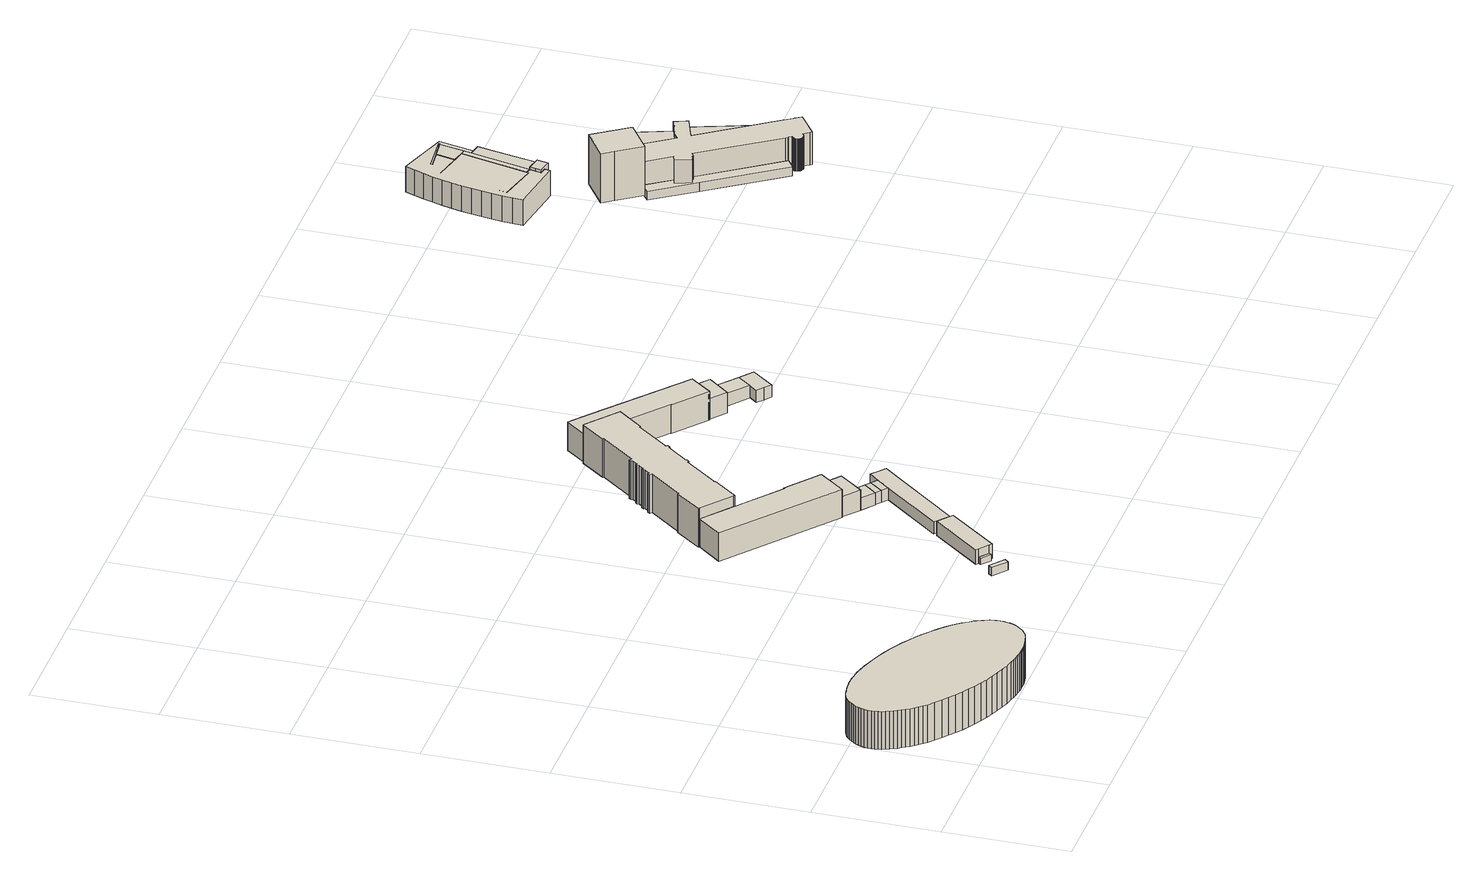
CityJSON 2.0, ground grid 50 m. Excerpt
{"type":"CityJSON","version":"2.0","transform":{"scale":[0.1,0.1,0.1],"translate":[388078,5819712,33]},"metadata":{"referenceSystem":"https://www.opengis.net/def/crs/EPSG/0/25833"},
"CityObjects":{
"building1":{"type":"Building","attributes":{"name":"Bundespräsidialamt","Gemeindeschluessel":"11000001","BezugspunktDach":"2200","function":"31001_3010","measuredHeight":16.16,"storeysAboveGround":4},"address":[{"country":"Germany","locality":"Berlin","thoroughfareNumber":"1 (11)","thoroughfareName":"Spreeweg"}],"geometry":[{"type":"Solid","lod":"1","boundaries":[[[[0,1,2,3,4,5,6,7,8,9,10,11,12,13,14,15,16,17,18,19,20,21,22,23,24,25,26,27,28,29,30,31,32,33,34,35,36,37,38,39,40,41,42,43,44,45,46,47,48,49,50,51,52,53,54,55,56,57,58,59,60,61,62,63,64,65,66,67,68,69,70,71,72,73,74,75,76,77,78,79,80,81,82,83,84,85,86,87,88,89,90,91,92,93,94,95,96,97,98,99,100,101,102,103]],[[104,105,106,107,108,109,110,111,112,113,114,115,116,117,118,119,120,121,122,123,124,125,126,127,128,129,130,131,132,133,134,135,136,137,138,139,140,141,142,143,144,145,146,147,148,149,150,151,152,153,154,155,156,157,158,159,160,161,162,163,164,165,166,167,168,169,170,171,172,173,174,175,176,177,178,179,180,181,182,183,184,185,186,187,188,189,190,191,192,193,194,195,196,197,198,199,200,201,202,203,204,205,206,207]],[[104,207,103,102]],[[105,104,102,101]],[[106,105,101,100]],[[107,106,100,99]],[[108,107,99,98]],[[109,108,98,97]],[[110,109,97,96]],[[111,110,96,95]],[[112,111,95,94]],[[113,112,94,93]],[[114,113,93,92]],[[115,114,92,91]],[[116,115,91,90]],[[117,116,90,89]],[[118,117,89,88]],[[119,118,88,87]],[[120,119,87,86]],[[121,120,86,85]],[[122,121,85,84]],[[123,122,84,83]],[[124,123,83,82]],[[125,124,82,81]],[[126,125,81,80]],[[127,126,80,79]],[[128,127,79,78]],[[129,128,78,77]],[[130,129,77,76]],[[131,130,76,75]],[[132,131,75,74]],[[133,132,74,73]],[[134,133,73,72]],[[135,134,72,71]],[[136,135,71,70]],[[137,136,70,69]],[[138,137,69,68]],[[139,138,68,67]],[[140,139,67,66]],[[141,140,66,65]],[[142,141,65,64]],[[143,142,64,63]],[[144,143,63,62]],[[145,144,62,61]],[[146,145,61,60]],[[147,146,60,59]],[[148,147,59,58]],[[149,148,58,57]],[[150,149,57,56]],[[151,150,56,55]],[[152,151,55,54]],[[153,152,54,53]],[[154,153,53,52]],[[155,154,52,51]],[[156,155,51,50]],[[157,156,50,49]],[[158,157,49,48]],[[159,158,48,47]],[[160,159,47,46]],[[161,160,46,45]],[[162,161,45,44]],[[163,162,44,43]],[[164,163,43,42]],[[165,164,42,41]],[[166,165,41,40]],[[167,166,40,39]],[[168,167,39,38]],[[169,168,38,37]],[[170,169,37,36]],[[171,170,36,35]],[[172,171,35,34]],[[173,172,34,33]],[[174,173,33,32]],[[175,174,32,31]],[[176,175,31,30]],[[177,176,30,29]],[[178,177,29,28]],[[179,178,28,27]],[[180,179,27,26]],[[181,180,26,25]],[[182,181,25,24]],[[183,182,24,23]],[[184,183,23,22]],[[185,184,22,21]],[[186,185,21,20]],[[187,186,20,19]],[[188,187,19,18]],[[189,188,18,17]],[[190,189,17,16]],[[191,190,16,15]],[[192,191,15,14]],[[193,192,14,13]],[[194,193,13,12]],[[195,194,12,11]],[[196,195,11,10]],[[197,196,10,9]],[[198,197,9,8]],[[199,198,8,7]],[[200,199,7,6]],[[201,200,6,5]],[[202,201,5,4]],[[203,202,4,3]],[[204,203,3,2]],[[205,204,2,1]],[[206,205,1,0]],[[207,206,0,103]]]]}]},
"building2":{"type":"Building","attributes":{"Gemeindeschluessel":"11000001","BezugspunktDach":"2200","function":"31001_3011","measuredHeight":3.56,"storeysAboveGround":1},"address":[{"country":"Germany","locality":"Berlin","thoroughfareNumber":"1 (10)","thoroughfareName":"Spreeweg"}],"geometry":[{"type":"Solid","lod":"1","boundaries":[[[[208,209,210,211]],[[212,213,214,215]],[[212,215,211,210]],[[213,212,210,209]],[[214,213,209,208]],[[215,214,208,211]]]]}]},
"building3":{"type":"Building","attributes":{"Gemeindeschluessel":"11000001","BezugspunktDach":"2200","function":"51009_1610","measuredHeight":2.73,"storeysAboveGround":0},"address":[{"country":"Germany","locality":"Berlin"}],"geometry":[{"type":"Solid","lod":"1","boundaries":[[[[216,217,218,219]],[[220,221,222,223]],[[220,223,219,218]],[[221,220,218,217]],[[222,221,217,216]],[[223,222,216,219]]]]}]},
"building4":{"type":"Building","attributes":{"Gemeindeschluessel":"11000001","BezugspunktDach":"2200","function":"31001_3011","measuredHeight":6.16,"storeysAboveGround":2},"address":[{"country":"Germany","locality":"Berlin","thoroughfareNumber":"1 (9)","thoroughfareName":"Spreeweg"}],"geometry":[{"type":"Solid","lod":"1","boundaries":[[[[224,225,226,227,228,229]],[[230,231,232,221,220,233]],[[230,233,229,228]],[[231,230,228,227]],[[232,231,227,226]],[[221,232,226,225]],[[220,221,225,224]],[[233,220,224,229]]]]}]},
"building5":{"type":"Building","attributes":{"Gemeindeschluessel":"11000001","BezugspunktDach":"2200","function":"31001_3070","measuredHeight":6.25,"storeysAboveGround":1},"address":[{"country":"Germany","locality":"Berlin","thoroughfareNumber":"1 (3)","thoroughfareName":"Spreeweg"}],"geometry":[{"type":"Solid","lod":"1","boundaries":[[[[234,235,236,237,238,239,240]],[[241,242,243,244,245,246,247]],[[241,247,240,239]],[[242,241,239,238]],[[243,242,238,237]],[[244,243,237,236]],[[245,244,236,235]],[[246,245,235,234]],[[247,246,234,240]]]]}]},
"building6":{"type":"Building","attributes":{"Gemeindeschluessel":"11000001","BezugspunktDach":"2200","function":"31001_2463","measuredHeight":6.16,"storeysAboveGround":1},"address":[{"country":"Germany","locality":"Berlin","thoroughfareNumber":"1 (5)","thoroughfareName":"Spreeweg"}],"geometry":[{"type":"Solid","lod":"1","boundaries":[[[[248,249,250,251,252]],[[253,254,255,256,257]],[[253,257,252,251]],[[254,253,251,250]],[[255,254,250,249]],[[256,255,249,248]],[[257,256,248,252]]]]}]},
"building7":{"type":"Building","attributes":{"Gemeindeschluessel":"11000001","BezugspunktDach":"2200","function":"51009_1610","measuredHeight":6.15,"storeysAboveGround":0},"address":[{"country":"Germany","locality":"Berlin"}],"geometry":[{"type":"Solid","lod":"1","boundaries":[[[[258,259,249,260,248]],[[261,262,263,264,265]],[[261,265,248,260]],[[262,261,260,249]],[[263,262,249,259]],[[264,263,259,258]],[[265,264,258,248]]]]}]},
"building8":{"type":"Building","attributes":{"Gemeindeschluessel":"11000001","BezugspunktDach":"2200","function":"31001_2463","measuredHeight":6.14,"storeysAboveGround":1},"address":[{"country":"Germany","locality":"Berlin","thoroughfareNumber":"1 (4)","thoroughfareName":"Spreeweg"}],"geometry":[{"type":"Solid","lod":"1","boundaries":[[[[239,266,238,259,267,258]],[[268,263,242,269,241,264]],[[268,264,258,267]],[[263,268,267,259]],[[242,263,259,238]],[[269,242,238,266]],[[241,269,266,239]],[[264,241,239,258]]]]}]},
"building9":{"type":"Building","attributes":{"name":"Schloß Bellevue (Sitz des Bundespräsidenten)","Gemeindeschluessel":"11000001","function":"31001_3031"},"address":[{"country":"Germany","locality":"Berlin","thoroughfareNumber":"1 (13)","thoroughfareName":"Spreeweg"}],"children":["building9-1","building9-2","building9-3","building9-4","building9-5","building9-6"]},
"building9-1":{"type":"BuildingPart","attributes":{"BezugspunktDach":"2200","measuredHeight":13.83,"storeysAboveGround":3},"parents":["building9"],"geometry":[{"type":"MultiSurface","lod":"1","boundaries":[[[270,271,272,273,274,275,276,277,278,279,280]],[[281,282,283,284,285,286,287,288,289,290,291]],[[281,291,280,279]],[[282,281,279,292,293,294,293,295,296]],[[283,282,278,277]],[[284,283,277,276]],[[285,284,276,275]],[[286,285,275,274]],[[287,286,274,273]],[[288,287,273,272]],[[297,298,288,289,288,272,271]],[[290,289,271,270]],[[291,290,270,280]],[[296,295,293,294,278]],[[294,293,292,279]],[[289,288,298,297]]]}]},
"building9-2":{"type":"BuildingPart","attributes":{"BezugspunktDach":"2200","measuredHeight":9.9,"storeysAboveGround":3},"parents":["building9"],"geometry":[{"type":"MultiSurface","lod":"1","boundaries":[[[299,300,301,302,297]],[[287,303,304,305,289]],[[303,287,302,301]],[[304,303,301,300]],[[305,304,300,299]],[[289,305,299,297]],[[287,288,298,302]],[[289,297,298,288]]]}]},
"building9-3":{"type":"BuildingPart","attributes":{"BezugspunktDach":"2200","measuredHeight":10.03,"storeysAboveGround":3},"parents":["building9"],"geometry":[{"type":"MultiSurface","lod":"1","boundaries":[[[306,307,308,309,310]],[[311,312,313,314,315]],[[313,312,308,307]],[[314,313,307,306]],[[315,314,306,310]],[[311,316,317,309]],[[315,310,317,316]],[[311,309,318,319]],[[312,319,318,308,320]]]}]},
"building9-4":{"type":"BuildingPart","attributes":{"BezugspunktDach":"2200","measuredHeight":18.94,"storeysAboveGround":3},"parents":["building9"],"geometry":[{"type":"MultiSurface","lod":"1","boundaries":[[[321,322,323,324,325,326,327,328,329,330,331,332,333,334,335,336,337,338,339,340,341,342,343,344,345,346,347,348,349,350,351,352,353,354,355,356,357,358,359,360,361,362]],[[363,364,365,366,367,368,369,370,371,372,373,374,375,376,377,378,379,380,381,382,383,384,385,386,387,388,389,390,391,392,393,394,395,396,397,398,399,295,293,292,400,401]],[[363,401,362,361]],[[364,363,361,360]],[[365,364,360,359]],[[366,365,359,358]],[[367,366,358,357]],[[368,367,357,356]],[[369,368,356,355]],[[370,369,355,354]],[[371,370,354,353]],[[372,371,353,352]],[[373,372,352,351]],[[374,373,351,350]],[[375,374,350,349]],[[376,375,349,348]],[[377,376,348,347]],[[378,377,347,346]],[[379,378,346,345]],[[380,379,345,344]],[[381,380,344,343]],[[382,381,343,342]],[[383,382,342,341]],[[384,383,341,340]],[[385,384,340,339]],[[402,403,385,339,338]],[[404,405,402,386,338,337]],[[388,387,337,336]],[[389,388,336,335]],[[390,389,335,334]],[[391,390,334,333]],[[392,391,333,332]],[[393,392,332,331]],[[394,393,331,330]],[[395,394,330,329]],[[396,395,329,328]],[[397,396,328,327]],[[398,397,327,326]],[[399,398,326,325]],[[295,399,325,324]],[[293,295,324,323]],[[292,279,294,293,323,322]],[[400,292,322,321]],[[401,400,321,362]],[[386,385,403,402]],[[387,386,402,405,404]],[[293,294,279,292]]]}]},
"building9-5":{"type":"BuildingPart","attributes":{"BezugspunktDach":"2200","measuredHeight":13.76,"storeysAboveGround":3},"parents":["building9"],"geometry":[{"type":"MultiSurface","lod":"1","boundaries":[[[405,406,407,408,409,410,411,412,413,414,403]],[[415,416,417,418,419,420,421,422,423,424,425]],[[415,425,403,414]],[[416,415,414,413]],[[417,426,427,416,413,412]],[[317,309,318,412,411]],[[311,316,418,417,319,311,428]],[[310,317,316,315,429,419,418,411,410]],[[420,419,410,409]],[[421,420,409,408]],[[422,421,408,407]],[[423,422,407,406]],[[424,423,406,405]],[[425,424,405,387,386,385,430]],[[416,427,426,417]],[[316,311,309,317]],[[428,311,319,318,309]],[[429,315,316,317,310]],[[430,385,386,402,403]],[[402,386,387,405]]]}]},
"building9-6":{"type":"BuildingPart","attributes":{"BezugspunktDach":"2200","measuredHeight":11.01,"storeysAboveGround":3},"parents":["building9"],"geometry":[{"type":"MultiSurface","lod":"1","boundaries":[[[426,431,432,433,434,435,427]],[[436,437,438,439,440,417,416]],[[436,416,427,435]],[[437,436,435,434]],[[438,437,434,433]],[[439,438,433,432]],[[440,439,432,431]],[[318,308,431,426]],[[417,440,312,319]],[[319,312,308,318]],[[417,426,427,416]]]}]},
"building10":{"type":"Building","attributes":{"Gemeindeschluessel":"11000001","BezugspunktDach":"2200","function":"31001_2463","measuredHeight":6.67,"storeysAboveGround":1},"address":[{"country":"Germany","locality":"Berlin","thoroughfareNumber":"1 (1)","thoroughfareName":"Spreeweg"}],"geometry":[{"type":"Solid","lod":"1","boundaries":[[[[441,442,443,444,445,446]],[[447,313,448,449,450,451]],[[447,451,446,445]],[[313,447,445,444]],[[448,313,444,443]],[[449,448,443,442]],[[450,449,442,441]],[[451,450,441,446]]]]}]},
"building11":{"type":"Building","attributes":{"Gemeindeschluessel":"11000001","BezugspunktDach":"2200","function":"31001_1010","measuredHeight":6.27,"storeysAboveGround":1},"address":[{"country":"Germany","locality":"Berlin","thoroughfareNumber":"1 (2)","thoroughfareName":"Spreeweg"}],"geometry":[{"type":"Solid","lod":"1","boundaries":[[[[452,453,454,443,441,455]],[[456,457,458,459,460,461]],[[456,461,455,441]],[[457,456,441,443]],[[458,457,443,454]],[[459,458,454,453]],[[460,459,453,452]],[[461,460,452,455]]]]}]},
"building12":{"type":"Building","attributes":{"Gemeindeschluessel":"11000001","function":"51009_1610"},"address":[{"country":"Germany","locality":"Berlin"}],"children":["building12-1","building12-2"]},
"building12-1":{"type":"BuildingPart","attributes":{"BezugspunktDach":"2200","measuredHeight":10.97,"storeysAboveGround":0},"parents":["building12"],"geometry":[{"type":"MultiSurface","lod":"1","boundaries":[[[462,463,464,465,466,467,468,469,470,471,472,473,474,475,476,477,478,479,480,481,482,483,484,485,486,487,488,489,490]],[[491,492,493,494,495,496,497,498,499,500,501,502,503,504,505,506,507,508,509,510,511,512,513,514,515,516,517,518,519]],[[491,519,490,489]],[[492,491,489,488]],[[493,492,488,487]],[[494,493,487,486]],[[495,494,486,485]],[[496,495,485,484]],[[497,496,484,483]],[[498,497,483,482]],[[499,498,482,481]],[[500,499,481,480]],[[501,500,480,479]],[[502,501,479,478]],[[503,502,478,477]],[[504,503,477,476]],[[505,504,476,475]],[[506,505,475,520,521,474]],[[507,506,474,473]],[[508,507,473,472]],[[509,508,472,471]],[[510,509,471,470]],[[511,510,470,469]],[[512,511,522,523,524]],[[513,512,524,525]],[[514,513,467,525,526,466]],[[515,514,466,526,527,528]],[[516,515,465,464]],[[517,516,464,463]],[[518,517,463,462]],[[519,518,462,490]],[[474,521,520,475]],[[524,523,522,469,468]],[[525,524,468,467]],[[466,526,525,467]],[[528,527,526,466,465]]]}]},
"building12-2":{"type":"BuildingPart","attributes":{"BezugspunktDach":"2200","measuredHeight":10.85,"storeysAboveGround":0},"parents":["building12"],"geometry":[{"type":"MultiSurface","lod":"1","boundaries":[[[529,530,531,532,533,534,535]],[[525,524,523,521,520,527,526]],[[525,467,466,536,535,534]],[[524,468,467,534,533]],[[523,469,468,537,533,532]],[[521,523,532,531]],[[520,475,474,538,531,530]],[[527,520,530,529]],[[539,466,465,527,529,535]],[[526,536,466,467,525]],[[525,467,468,524]],[[524,537,468,469,523]],[[521,538,474,475,520]],[[526,527,465,466,539]]]}]},
"building13":{"type":"Building","attributes":{"name":"Sporthalle","Gemeindeschluessel":"11000001","function":"31001_3021"},"address":[{"country":"Germany","locality":"Berlin","thoroughfareNumber":"20C","thoroughfareName":"Paulstraße"}],"children":["building13-1","building13-2","building13-3","building13-4"]},
"building13-1":{"type":"BuildingPart","attributes":{"BezugspunktDach":"2200","measuredHeight":10.89,"storeysAboveGround":2},"parents":["building13"],"geometry":[{"type":"MultiSurface","lod":"1","boundaries":[[[540,541,466,467,468,542,543]],[[544,512,513,514,545,546,547]],[[544,547,543,542]],[[512,544,542,468]],[[513,512,524,525,467]],[[514,513,467,525,526,466]],[[545,514,466,541]],[[546,545,541,540]],[[547,546,540,543]],[[548,468,467,525,524]],[[466,526,525,467]]]}]},
"building13-2":{"type":"BuildingPart","attributes":{"BezugspunktDach":"2200","measuredHeight":10.7,"storeysAboveGround":2},"parents":["building13"],"geometry":[{"type":"MultiSurface","lod":"1","boundaries":[[[549,550,551,552,553,554,555,556]],[[525,557,520,558,559,560,527,526]],[[525,467,466,561,556,555]],[[520,557,554,553]],[[558,520,553,552]],[[559,558,552,551]],[[560,559,551,550]],[[526,527,549,556]],[[526,561,466,467,525]],[[557,525,555,554]],[[527,560,550,549]]]}]},
"building13-3":{"type":"BuildingPart","attributes":{"BezugspunktDach":"2200","measuredHeight":13.8,"storeysAboveGround":2},"parents":["building13"],"geometry":[{"type":"MultiSurface","lod":"1","boundaries":[[[562,563,564,565,566,567]],[[568,527,560,569,570,571]],[[568,571,567,566]],[[527,568,566,565]],[[550,549,565,564]],[[569,560,564,563]],[[570,569,563,562]],[[571,570,562,567]],[[560,527,549,550]]]}]},
"building13-4":{"type":"BuildingPart","attributes":{"BezugspunktDach":"2200","measuredHeight":10.84,"storeysAboveGround":2},"parents":["building13"],"geometry":[{"type":"MultiSurface","lod":"1","boundaries":[[[534,572,531,532,533]],[[523,521,557,525,524]],[[523,524,533,532]],[[521,523,532,531]],[[557,521,531,572]],[[573,555,554,557,572,534]],[[468,467,525,534,533]],[[525,557,554,555,573]],[[524,525,467,468]]]}]},
"building14":{"type":"Building","attributes":{"Gemeindeschluessel":"11000001","BezugspunktDach":"2200","function":"51009_1610","measuredHeight":4.6,"storeysAboveGround":0},"address":[{"country":"Germany","locality":"Berlin"}],"geometry":[{"type":"Solid","lod":"1","boundaries":[[[[574,575,576,577,578,579,580,581,582,583]],[[584,585,586,587,588,589,590,591,592,593]],[[584,593,583,582]],[[585,584,582,581]],[[586,585,581,580]],[[587,586,580,579]],[[588,587,579,578]],[[589,588,578,577]],[[590,589,577,576]],[[591,590,576,575]],[[592,591,575,574]],[[593,592,574,583]]]]}]},
"building15":{"type":"Building","attributes":{"name":"Anne-Frank-Grundschule (Grundschule)","Gemeindeschluessel":"11000001","function":"31001_3021"},"address":[{"country":"Germany","locality":"Berlin","thoroughfareNumber":"20B","thoroughfareName":"Paulstraße"}],"children":["building15-1","building15-2","building15-3","building15-4","building15-5"]},
"building15-1":{"type":"BuildingPart","attributes":{"BezugspunktDach":"2200","measuredHeight":13.72,"storeysAboveGround":3},"parents":["building15"],"geometry":[{"type":"MultiSurface","lod":"1","boundaries":[[[594,595,596,597,598,599,600,601,602,603,604,605,606,607,608,609,610,611,612,613,614,615,616,617,618,619,620,621,622,623,624,625,626,627,628,629,630,631,632,633,634,635,636,637,638,639,640,641,642,643]],[[644,645,646,647,648,649,650,651,652,653,654,655,656,657,658,659,660,661,662,663,664,665,666,667,668,669,670,671,672,673,674,675,676,677,678,679,680,681,682,683,684,589,588,587,685,686,687,688,586,585]],[[644,585,689,690,691]],[[692,693,694,695,642,641]],[[645,644,696,697]],[[698,693,641,640]],[[646,645,697,699]],[[700,701,698,640,639]],[[647,646,699,702]],[[703,704,701,702,705,648,647,639,638]],[[706,704,705,707,649,648,638,637]],[[650,649,637,636]],[[651,650,636,635]],[[652,651,635,634]],[[653,652,634,633],[708,709,710,711]],[[712,713,710,633,632]],[[654,653,714,709,715]],[[716,713,715,717,718,655,654,632,631]],[[719,720,716,631,630]],[[656,655,721,717,722]],[[657,656,630,629]],[[658,657,629,628]],[[659,658,628,627]],[[660,659,627,626]],[[661,660,626,625]],[[662,661,625,624]],[[663,662,624,623]],[[664,663,623,622]],[[665,664,622,621]],[[666,665,621,620]],[[667,666,620,619]],[[668,667,619,618]],[[669,668,618,617]],[[670,669,617,616]],[[671,670,616,615]],[[672,671,615,614]],[[673,672,614,613]],[[674,673,613,612]],[[675,674,612,611]],[[676,675,611,610]],[[677,676,610,609]],[[678,677,609,608]],[[679,678,608,607]],[[680,679,607,606]],[[681,680,606,605]],[[682,681,605,604]],[[683,682,604,603]],[[684,683,603,602]],[[589,684,602,601]],[[588,589,601,600]],[[587,588,600,599]],[[685,587,599,598]],[[686,685,598,597]],[[687,686,597,596]],[[688,687,596,595]],[[586,688,595,594]],[[585,586,594,643]],[[691,690,689,643,642]],[[697,696,695,694,693,692]],[[699,697,693,698]],[[702,699,698,701,700]],[[705,702,701,704,703]],[[707,705,704,706]],[[710,709,708,711]],[[715,709,714,710,713,712]],[[718,717,715,713,716]],[[722,717,721,716,720,719]]]}]},
"building15-2":{"type":"BuildingPart","attributes":{"BezugspunktDach":"2200","measuredHeight":9.22,"storeysAboveGround":3},"parents":["building15"],"geometry":[{"type":"MultiSurface","lod":"1","boundaries":[[[720,723,724,725,726,727,728,729,730,731,732,733,734,735,736,737,738,739,740,741,742,743,744,745,746,747,748,749,750,751,711,710,713,716]],[[715,709,708,752,753,754,755,756,757,758,759,760,761,762,763,764,765,766,767,768,769,770,771,772,773,774,775,776,777,778,779,780,722,717]],[[752,708,711,751]],[[753,752,751,750]],[[754,753,750,749]],[[755,754,749,748]],[[756,755,748,747]],[[757,756,747,746]],[[758,757,746,745]],[[759,758,745,744]],[[760,759,744,743]],[[761,760,743,742]],[[762,761,742,741]],[[763,762,741,740]],[[764,763,740,739]],[[765,764,739,738]],[[766,765,738,737]],[[767,766,737,736]],[[768,767,736,735]],[[769,768,735,734]],[[770,769,734,733]],[[771,770,733,732]],[[772,771,732,731]],[[773,772,731,730]],[[774,773,730,729]],[[775,774,729,728]],[[776,775,728,727]],[[777,776,727,726]],[[778,777,726,725]],[[779,778,725,724]],[[780,779,724,723]],[[722,780,723,720]],[[715,717,716,713,781]],[[709,715,713,710]],[[709,782,710,711,708]],[[783,717,722,720,716]]]}]},
"building15-3":{"type":"BuildingPart","attributes":{"BezugspunktDach":"2200","measuredHeight":8.85,"storeysAboveGround":3},"parents":["building15"],"geometry":[{"type":"MultiSurface","lod":"1","boundaries":[[[694,693,698,701,784,785,786]],[[787,788,702,699,697,696,789]],[[787,789,786,785]],[[788,787,785,784]],[[784,788,784,701]],[[702,788,784,701]],[[702,790,701,698,699]],[[699,698,693,697]],[[696,697,791,693,694]],[[696,694,786,789]]]}]},
"building15-4":{"type":"BuildingPart","attributes":{"BezugspunktDach":"2200","measuredHeight":8.85,"storeysAboveGround":3},"parents":["building15"],"geometry":[{"type":"MultiSurface","lod":"1","boundaries":[[[792,793,794,784,701,704,706,795,796,797,798,799,800,801,802,803,804,805,806,807,808,809,810,811,812,813,814,815]],[[816,817,818,819,820,821,822,823,824,825,826,827,828,829,830,831,832,833,834,835,707,705,702,788,836,837,838,839]],[[816,839,815,814]],[[817,816,814,813]],[[818,817,813,812]],[[819,818,812,811]],[[820,819,811,810]],[[821,820,810,809]],[[822,821,809,808]],[[823,822,808,807]],[[824,823,807,806]],[[825,824,806,805]],[[826,825,805,804]],[[827,826,804,803]],[[828,827,803,802]],[[829,828,802,801]],[[830,829,801,800]],[[831,830,800,799]],[[832,831,799,798]],[[833,832,798,797]],[[834,833,797,796]],[[835,834,796,795]],[[707,835,795,706]],[[836,788,784,794]],[[837,836,794,793]],[[838,837,793,792]],[[839,838,792,815]],[[705,707,706,704]],[[702,705,840,704,701]],[[788,702,701,784]]]}]},
"building15-5":{"type":"BuildingPart","attributes":{"BezugspunktDach":"2200","measuredHeight":21.04,"storeysAboveGround":3},"parents":["building15"],"geometry":[{"type":"MultiSurface","lod":"1","boundaries":[[[841,842,843,844,845,846,847]],[[848,849,691,690,850,851,852]],[[848,852,847,846]],[[849,848,846,845]],[[691,849,789,696,694,786,845,844]],[[643,642,844,843]],[[850,690,843,842]],[[851,850,842,841]],[[852,851,841,847]],[[786,694,696,789]],[[690,691,642,643]]]}]}
},
"vertices":[
[7,405,164],[9,392,164],[12,379,164],[17,365,164],[23,351,164],[29,337,164],[36,324,164],[44,311,164],[52,298,164],[62,284,164],[73,270,164],[84,257,164],[96,244,164],[108,231,164],[131,210,164],[155,189,164],[180,170,164],[205,151,164],[231,133,164],[258,117,164],[285,101,164],[313,86,164],[342,73,164],[370,60,164],[400,49,164],[430,38,164],[460,29,164],[490,21,164],[507,17,164],[524,14,164],[542,12,164],[559,10,164],[576,9,164],[592,9,164],[607,9,164],[622,11,164],[637,13,164],[652,15,164],[666,19,164],[679,23,164],[691,28,164],[702,34,164],[713,42,164],[723,50,164],[732,60,164],[740,70,164],[747,81,164],[753,93,164],[757,105,164],[760,118,164],[762,131,164],[763,144,164],[762,157,164],[760,170,164],[757,183,164],[752,197,164],[746,211,164],[740,225,164],[733,238,164],[725,251,164],[717,264,164],[707,278,164],[696,292,164],[685,305,164],[673,318,164],[661,330,164],[637,352,164],[614,372,164],[589,392,164],[564,411,164],[537,428,164],[511,445,164],[483,461,164],[456,476,164],[427,489,164],[398,502,164],[369,513,164],[339,523,164],[309,533,164],[278,541,164],[261,545,164],[244,548,164],[227,550,164],[210,552,164],[192,553,164],[177,553,164],[162,552,164],[147,551,164],[132,549,164],[117,546,164],[102,543,164],[90,539,164],[78,534,164],[66,528,164],[56,520,164],[46,512,164],[37,502,164],[29,492,164],[22,481,164],[16,469,164],[12,457,164],[8,444,164],[6,431,164],[6,418,164],[6,431,3],[8,444,3],[12,457,3],[16,469,3],[22,481,3],[29,492,3],[37,502,3],[46,512,3],[56,520,3],[66,528,3],[78,534,3],[90,539,3],[102,543,3],[117,546,3],[132,549,3],[147,551,3],[162,552,3],[177,553,3],[192,553,3],[210,552,3],[227,550,3],[244,548,3],[261,545,3],[278,541,3],[309,533,3],[339,523,3],[369,513,3],[398,502,3],[427,489,3],[456,476,3],[483,461,3],[511,445,3],[537,428,3],[564,411,3],[589,392,3],[614,372,3],[637,352,3],[661,330,3],[673,318,3],[685,305,3],[696,292,3],[707,278,3],[717,264,3],[725,251,3],[733,238,3],[740,225,3],[746,211,3],[752,197,3],[757,183,3],[760,170,3],[762,157,3],[763,144,3],[762,131,3],[760,118,3],[757,105,3],[753,93,3],[747,81,3],[740,70,3],[732,60,3],[723,50,3],[713,42,3],[702,34,3],[691,28,3],[679,23,3],[666,19,3],[652,15,3],[637,13,3],[622,11,3],[607,9,3],[592,9,3],[576,9,3],[559,10,3],[542,12,3],[524,14,3],[507,17,3],[490,21,3],[460,29,3],[430,38,3],[400,49,3],[370,60,3],[342,73,3],[313,86,3],[285,101,3],[258,117,3],[231,133,3],[205,151,3],[180,170,3],[155,189,3],[131,210,3],[108,231,3],[96,244,3],[84,257,3],[73,270,3],[62,284,3],[52,298,3],[44,311,3],[36,324,3],[29,337,3],[23,351,3],[17,365,3],[12,379,3],[9,392,3],[7,405,3],[6,418,3],
[1375,294,43],[1387,309,43],[1330,355,43],[1318,339,43],[1330,355,7],[1387,309,7],[1375,294,7],[1318,339,7],
[1422,372,34],[1429,381,34],[1392,411,34],[1385,402,34],[1392,411,7],[1429,381,7],[1422,372,7],[1385,402,7],
[1392,411,69],[1429,381,69],[1439,373,69],[1597,570,69],[1540,615,69],[1382,419,69],[1540,615,7],[1597,570,7],[1439,373,7],[1382,419,7],
[1604,584,58],[1869,906,58],[1841,929,58],[1813,952,58],[1781,912,58],[1737,859,58],[1547,630,58],[1737,859,7],[1781,912,7],[1813,952,7],[1841,929,7],[1869,906,7],[1604,584,7],[1547,630,7],
[1690,896,58],[1733,949,58],[1681,990,58],[1659,964,58],[1638,937,58],[1659,964,6],[1681,990,6],[1733,949,6],[1690,896,6],[1638,937,6],
[1712,879,58],[1754,932,58],[1711,922,58],[1711,922,7],[1733,949,7],[1754,932,7],[1712,879,7],[1690,896,7],
[1759,885,58],[1733,906,58],[1733,906,7],[1759,885,7],
[1570,988,126],[1572,991,126],[1647,1086,126],[1648,1088,126],[1651,1091,126],[1519,1196,126],[1516,1192,126],[1371,1309,126],[1341,1332,126],[1219,1431,126],[1139,1334,126],[1219,1431,5],[1341,1332,5],[1371,1309,5],[1516,1192,5],[1519,1196,5],[1651,1091,5],[1648,1088,5],[1647,1086,5],[1572,991,5],[1570,988,5],[1139,1334,5],[1219,1431,7],[1338,1335,7],[1338,1335,126],[1341,1332,7],[1341,1332,40],[1572,991,92],[1647,1086,92],
[1638,937,92],[1681,990,92],[1715,1033,92],[1648,1088,92],[1715,1033,5],[1681,990,5],[1638,937,5],
[2173,1605,93],[2246,1693,93],[2181,1746,93],[2146,1701,93],[2110,1657,93],[2146,1701,5],[2181,1746,5],[2246,1693,5],[2173,1605,5],[2110,1657,5],[2111,1657,5],[2111,1657,93],[2177,1741,93],[2177,1741,5],[2181,1746,48],
[1216,1433,172],[1219,1431,172],[1338,1335,172],[1341,1332,172],[1420,1430,172],[1417,1433,172],[1525,1568,172],[1531,1564,172],[1538,1572,172],[1535,1575,172],[1606,1663,172],[1609,1661,172],[1618,1671,172],[1612,1676,172],[1718,1809,172],[1721,1806,172],[1803,1908,172],[1799,1911,172],[1681,2006,172],[1678,2008,172],[1674,2011,172],[1596,1913,172],[1599,1910,172],[1487,1771,172],[1479,1777,172],[1472,1768,172],[1476,1764,172],[1459,1742,172],[1454,1746,172],[1447,1737,172],[1451,1733,172],[1434,1711,172],[1429,1715,172],[1422,1706,172],[1426,1702,172],[1409,1680,172],[1404,1684,172],[1397,1675,172],[1405,1668,172],[1297,1534,172],[1293,1537,172],[1213,1436,172],[1293,1537,7],[1297,1534,7],[1405,1668,7],[1397,1675,7],[1404,1684,7],[1409,1680,7],[1426,1702,7],[1422,1706,7],[1429,1715,7],[1434,1711,7],[1451,1733,7],[1447,1737,7],[1454,1746,7],[1459,1742,7],[1476,1764,7],[1472,1768,7],[1479,1777,7],[1487,1771,7],[1599,1910,7],[1596,1913,7],[1674,2011,7],[1678,2008,7],[1681,2006,7],[1799,1911,7],[1803,1908,7],[1721,1806,7],[1718,1809,7],[1612,1676,7],[1618,1671,7],[1609,1661,7],[1606,1663,7],[1535,1575,7],[1538,1572,7],[1531,1564,7],[1525,1568,7],[1417,1433,7],[1420,1430,7],[1216,1433,7],[1213,1436,7],[1799,1911,126],[1681,2006,126],[1803,1908,90],[1803,1908,126],
[1831,1885,126],[1979,1764,126],[1975,1762,126],[2108,1653,126],[2110,1657,126],[2111,1657,126],[2177,1741,126],[1828,2030,126],[1751,2093,126],[1751,2093,4],[1828,2030,4],[2177,1741,4],[2111,1657,4],[2110,1657,4],[2108,1653,4],[1975,1762,4],[1979,1764,4],[1831,1885,4],[1803,1908,4],[1681,2006,4],[2177,1741,114],[1828,2030,114],[2146,1701,69],[2110,1657,60],[1681,2006,110],
[2181,1746,114],[2185,1751,114],[2054,1856,114],[2051,1853,114],[1831,2033,114],[1831,2033,4],[2051,1853,4],[2054,1856,4],[2185,1751,4],[2181,1746,4],
[2302,1556,59],[2323,1584,59],[2344,1611,59],[2246,1693,59],[2223,1665,59],[2200,1638,59],[2223,1665,5],[2344,1611,5],[2323,1584,5],[2302,1556,5],[2200,1638,5],
[2300,1501,59],[2326,1480,59],[2398,1569,59],[2274,1523,59],[2302,1556,7],[2344,1611,7],[2398,1569,7],[2326,1480,7],[2300,1501,7],[2274,1523,7],
[3485,2669,117],[3489,2692,117],[3461,2697,117],[3470,2744,117],[3448,2748,117],[3510,3017,117],[3460,3028,117],[3477,3105,117],[3406,3098,117],[3407,3105,117],[3556,3119,117],[3555,3113,117],[3549,3112,117],[3523,2984,117],[3543,2980,117],[3573,3121,117],[3364,3189,117],[3349,3150,117],[3334,3111,117],[3321,3072,117],[3309,3032,117],[3298,2992,117],[3288,2952,117],[3279,2911,117],[3272,2870,117],[3265,2829,117],[3260,2788,117],[3257,2746,117],[3254,2705,117],[3257,2746,8],[3260,2788,8],[3265,2829,8],[3272,2870,8],[3279,2911,8],[3288,2952,8],[3298,2992,8],[3309,3032,8],[3321,3072,8],[3334,3111,8],[3349,3150,8],[3364,3189,8],[3573,3121,8],[3543,2980,8],[3523,2984,8],[3549,3112,8],[3555,3113,8],[3556,3119,8],[3407,3105,8],[3406,3098,8],[3477,3105,8],[3460,3028,8],[3510,3017,8],[3448,2748,8],[3470,2744,8],[3461,2697,8],[3489,2692,8],[3485,2669,8],[3254,2705,8],[3523,2984,11],[3549,3112,11],[3477,3105,63],[3477,3105,11],[3460,3028,11],[3510,3017,11],[3448,2748,11],[3470,2744,11],[3470,2744,56],
[3470,2744,119],[3523,2984,119],[3549,3112,119],[3477,3105,119],[3460,3028,119],[3510,3017,119],[3448,2748,119],[3448,2748,42],[3460,3028,64],[3549,3112,65],[3448,2748,51],
[3314,2772,117],[3447,2741,117],[3352,3053,117],[3289,2778,117],[3352,3053,8],[3447,2741,8],[3314,2772,8],[3289,2778,8],[3460,3028,91],
[3470,2744,118],[3527,2732,118],[3562,2915,118],[3574,2973,118],[3523,2984,118],[3529,3013,118],[3510,3017,118],[3448,2748,118],[3529,3013,11],[3574,2973,11],[3562,2915,11],[3527,2732,11],[3448,2748,52],
[3518,2686,128],[3522,2709,128],[3527,2732,128],[3470,2744,128],[3466,2720,128],[3461,2697,128],[3466,2720,11],[3522,2709,11],[3518,2686,11],[3461,2697,11],
[3529,3013,119],[3510,3017,73],
[3679,2153,42],[3883,1857,42],[3903,1870,42],[3922,1884,42],[3916,1892,42],[3711,2190,42],[3670,2249,42],[3602,2348,42],[3585,2336,42],[3564,2321,42],[3585,2336,4],[3602,2348,4],[3670,2249,4],[3711,2190,4],[3916,1892,4],[3922,1884,4],[3903,1870,4],[3883,1857,4],[3679,2153,4],[3564,2321,4],
[3670,2249,142],[3648,2242,142],[3670,2178,142],[3690,2185,142],[3691,2182,142],[3711,2190,142],[3916,1892,142],[3922,1884,142],[3923,1882,142],[3930,1872,142],[3926,1868,142],[3924,1866,142],[3922,1864,142],[3921,1861,142],[3920,1858,142],[3919,1855,142],[3919,1852,142],[3920,1847,142],[3921,1844,142],[3923,1841,142],[3925,1838,142],[3928,1835,142],[3933,1833,142],[3936,1832,142],[3939,1831,142],[3942,1831,142],[3945,1832,142],[3947,1832,142],[3950,1833,142],[3960,1840,142],[3977,1816,142],[3982,1810,142],[4078,1876,142],[4061,1900,142],[4059,1903,142],[4052,1913,142],[4036,1937,142],[3834,2230,142],[3846,2238,142],[3931,2269,142],[3930,2271,142],[3928,2277,142],[3914,2316,142],[3912,2322,142],[3906,2320,142],[3827,2292,142],[3815,2283,142],[3803,2275,142],[3704,2418,142],[3602,2348,142],[3704,2418,4],[3803,2275,4],[3815,2283,4],[3827,2292,4],[3906,2320,4],[3912,2322,4],[3914,2316,4],[3928,2277,4],[3930,2271,4],[3931,2269,4],[3846,2238,4],[3834,2230,4],[4036,1937,4],[4052,1913,4],[4059,1903,4],[4061,1900,4],[4078,1876,4],[3982,1810,4],[3977,1816,4],[3960,1840,4],[3950,1833,4],[3947,1832,4],[3945,1832,4],[3942,1831,4],[3939,1831,4],[3936,1832,4],[3933,1833,4],[3928,1835,4],[3925,1838,4],[3923,1841,4],[3921,1844,4],[3920,1847,4],[3919,1852,4],[3919,1855,4],[3920,1858,4],[3921,1861,4],[3922,1864,4],[3924,1866,4],[3926,1868,4],[3930,1872,4],[3923,1882,4],[3691,2182,4],[3690,2185,4],[3670,2178,4],[3648,2242,4],[3602,2348,59],[3602,2348,9],[3704,2418,9],[3803,2275,62],[3803,2275,101],[3704,2418,101],[3704,2418,83],[3704,2418,12],[3803,2275,12],[3815,2283,101],[3815,2283,12],[3827,2292,56],[3827,2292,101],[3827,2292,12],[3906,2320,35],[3906,2320,101],[3906,2320,12],[3912,2322,101],[3912,2322,12],[3930,2271,9],[3931,2269,9],[3931,2269,102],[3930,2271,102],[3846,2238,40],[3846,2238,102],[3931,2269,75],[3846,2238,9],[3834,2230,102],[3834,2230,9],[3834,2230,50],[4036,1937,80],[4036,1937,102],[3834,2230,86],[4036,1937,9],
[4049,1946,102],[4061,1951,102],[4063,1952,102],[4068,1954,102],[4066,1959,102],[4058,1980,102],[4057,1985,102],[4049,2007,102],[4047,2012,102],[4039,2034,102],[4038,2038,102],[4030,2060,102],[4028,2065,102],[4021,2087,102],[4019,2092,102],[4011,2113,102],[4009,2118,102],[4002,2140,102],[4000,2145,102],[3992,2167,102],[3990,2172,102],[3983,2193,102],[3981,2198,102],[3973,2220,102],[3971,2225,102],[3964,2247,102],[3962,2252,102],[3954,2273,102],[3952,2279,102],[3952,2279,9],[3954,2273,9],[3962,2252,9],[3964,2247,9],[3971,2225,9],[3973,2220,9],[3981,2198,9],[3983,2193,9],[3990,2172,9],[3992,2167,9],[4000,2145,9],[4002,2140,9],[4009,2118,9],[4011,2113,9],[4019,2092,9],[4021,2087,9],[4028,2065,9],[4030,2060,9],[4038,2038,9],[4039,2034,9],[4047,2012,9],[4049,2007,9],[4057,1985,9],[4058,1980,9],[4066,1959,9],[4068,1954,9],[4063,1952,9],[4061,1951,9],[4049,1946,9],[3846,2238,81],[3931,2269,73],[3834,2230,63],
[3767,2459,101],[3733,2443,101],[3700,2424,101],[3733,2443,12],[3767,2459,12],[3700,2424,12],[3827,2292,57],[3803,2275,100],
[3744,2525,101],[3748,2514,101],[3760,2478,101],[3904,2345,101],[3902,2350,101],[3894,2373,101],[3892,2378,101],[3884,2400,101],[3882,2405,101],[3874,2428,101],[3872,2433,101],[3864,2455,101],[3862,2460,101],[3854,2483,101],[3853,2488,101],[3845,2511,101],[3843,2516,101],[3835,2538,101],[3833,2543,101],[3825,2566,101],[3823,2572,101],[3756,2548,101],[3742,2543,101],[3738,2542,101],[3742,2543,12],[3756,2548,12],[3823,2572,12],[3825,2566,12],[3833,2543,12],[3835,2538,12],[3843,2516,12],[3845,2511,12],[3853,2488,12],[3854,2483,12],[3862,2460,12],[3864,2455,12],[3872,2433,12],[3874,2428,12],[3882,2405,12],[3884,2400,12],[3892,2378,12],[3894,2373,12],[3902,2350,12],[3904,2345,12],[3760,2478,12],[3748,2514,12],[3744,2525,12],[3738,2542,12],[3906,2320,53],
[3519,2432,220],[3585,2336,220],[3602,2348,220],[3704,2418,220],[3700,2424,220],[3607,2558,220],[3488,2476,220],[3607,2558,9],[3700,2424,9],[3585,2336,9],[3519,2432,9],[3488,2476,9]
]}
